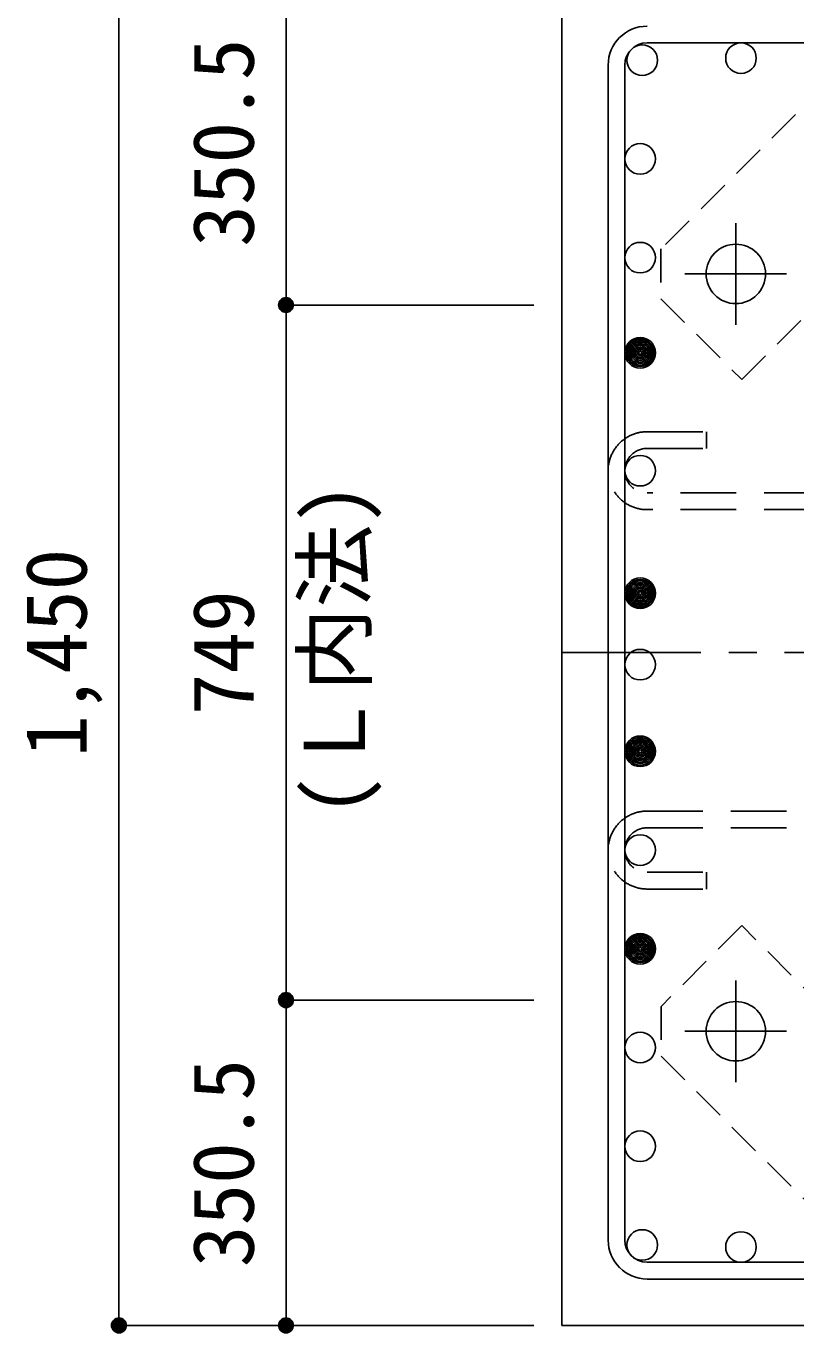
# Model space of a CAD drawing. Units: millimetres at full size, sheet at 1:30. Extents: x -5973 to 5954, y -4195 to 4201.
# Drawn here: x -750 to 80, y -2408 to -1000 of the extents above; entities that cross this region are included whole.
import ezdxf
from ezdxf.enums import TextEntityAlignment as Align

# ---------------------------------------------------------------- set-up
doc = ezdxf.new("R2010")
doc.units = ezdxf.units.MM
doc.header["$LTSCALE"] = 30
doc.header["$PDMODE"] = 32
doc.header["$PDSIZE"] = 15
for name, pattern in [('CHAIN1', [8, 5, -1, 1, -1]), ('DASHED1', [1.8, 1.2, -0.6]), ('DASHED2', [3, 2, -1])]:
    doc.linetypes.add(name, pattern=pattern)
for name, color, linetype in [('0-1_躯体線', 2, 'Continuous'), ('0-2_アンカーボルト', 4, 'CHAIN1'), ('0-3_立上り筋', 4, 'Continuous'), ('0-4_フープ筋', 7, 'Continuous'), ('0-7_文字', 4, 'Continuous'), ('0-9_プレート', 4, 'DASHED1'), ('0-C', 7, 'DASHED2'), ('0-D_寸法', 4, 'Continuous')]:
    doc.layers.add(name, color=color, linetype=linetype)
doc.styles.add('ＭＳ ゴシック', font='')
doc.styles.get('ＭＳ ゴシック').set_extended_font_data('MS Gothic')

msp = doc.modelspace()

# ---------------------------------------------------------------- linework, layer by layer
at = {"layer": '0-1_躯体線'}
for p, q in [((-172.56, -949.89), (-172.56, -2399.89)), ((-172.56, -2399.89), (237.94, -2399.89))]:
    msp.add_line(p, q, dxfattribs=at)
at = {"layer": '0-2_アンカーボルト'}
for p, q in [((14.94, -1321.6), (14.94, -1212.1)), ((-39.87, -1266.89), (69.63, -1266.89)), ((14.94, -2137.7), (14.94, -2028.2)), ((69.64, -2082.89), (-39.86, -2082.89))]:
    msp.add_line(p, q, dxfattribs=at)
at = {"layer": '0-2_アンカーボルト', "color": 3, "linetype": 'Continuous'}
for centre in [(14.94, -1266.89), (14.94, -2082.89)]:
    msp.add_circle(centre, 32, dxfattribs=at)
at = {"layer": '0-3_立上り筋', "color": 3}
for centre in [(-85.87, -1036.59), (20.52, -1034.39), (-88.06, -1142.98), (-88.06, -1249.36), (-88.06, -1351.89), (-88.06, -1478.89), (-88.06, -1610.89), (-88.06, -1687.89), (-88.06, -1781.28), (-88.06, -1887.66), (-88.06, -1994.05), (-88.06, -2100.43), (-88.06, -2206.81), (-85.87, -2313.2), (20.52, -2315.39)]:
    msp.add_circle(centre, 16.5, dxfattribs=at)
at = {"layer": '0-3_立上り筋'}
for centre, radius in [((-88.06, -1351.89), 14.85), ((-88.06, -1351.89), 13.2), ((-88.06, -1351.89), 11.55), ((-88.06, -1351.89), 9.9), ((-88.06, -1351.89), 8.25), ((-88.06, -1351.89), 6.6), ((-88.06, -1351.89), 4.95), ((-88.06, -1351.89), 3.3), ((-88.06, -1351.89), 1.65), ((-88.06, -1610.89), 14.85), ((-88.06, -1610.89), 13.2), ((-88.06, -1610.89), 11.55), ((-88.06, -1610.89), 9.9), ((-88.06, -1610.89), 8.25), ((-88.06, -1610.89), 6.6), ((-88.06, -1610.89), 4.95), ((-88.06, -1610.89), 3.3), ((-88.06, -1610.89), 1.65), ((-88.06, -1781.28), 14.85), ((-88.06, -1781.28), 13.2), ((-88.06, -1781.28), 11.55), ((-88.06, -1781.28), 9.9), ((-88.06, -1781.28), 8.25), ((-88.06, -1781.28), 6.6), ((-88.06, -1781.28), 4.95), ((-88.06, -1781.28), 3.3), ((-88.06, -1781.28), 1.65), ((-88.06, -1994.05), 14.85), ((-88.06, -1994.05), 13.2), ((-88.06, -1994.05), 11.55), ((-88.06, -1994.05), 9.9), ((-88.06, -1994.05), 8.25), ((-88.06, -1994.05), 6.6), ((-88.06, -1994.05), 4.95), ((-88.06, -1994.05), 3.3), ((-88.06, -1994.05), 1.65)]:
    msp.add_circle(centre, radius, dxfattribs=at)
at = {"layer": '0-4_フープ筋'}
for p, q in [((-80.56, -1017.89), (1185.44, -1017.89)), ((-122.56, -1041.89), (-122.56, -2307.89)), ((-104.56, -1041.89), (-104.56, -2307.89)), ((-80.56, -2331.89), (1185.44, -2331.89)), ((-80.56, -2349.89), (1185.44, -2349.89))]:
    msp.add_line(p, q, dxfattribs=at)
for centre, radius, start, end in [((-80.56, -1041.89), 42, 90, 180), ((-80.56, -1041.89), 24, 90, 180), ((-80.56, -2307.89), 42, 180, 270), ((-80.56, -2307.89), 24, 180, 270)]:
    msp.add_arc(centre, radius, start, end, dxfattribs=at)
at = {"layer": '0-9_プレート'}
for p, q in [((117.54, -1056.89), (-65.66, -1239.99)), ((-65.66, -1239.99), (-65.66, -1293.69)), ((-65.66, -1293.69), (21.34, -1380.69)), ((21.34, -1380.69), (112.94, -1289.09)), ((21.34, -1969.09), (-65.56, -2056.09)), ((112.94, -2060.69), (21.34, -1969.09)), ((-65.56, -2056.09), (-65.56, -2109.79)), ((-65.56, -2109.79), (117.54, -2293))]:
    msp.add_line(p, q, dxfattribs=at)
at = {"layer": '0-C'}
for p, q in [((-80.56, -1454.89), (-16.56, -1454.89)), ((1185.44, -1502.89), (-80.56, -1502.89)), ((1185.44, -1520.89), (-80.56, -1520.89)), ((-80.56, -1845.66), (1185.44, -1845.66)), ((-80.56, -1863.66), (1185.44, -1863.66)), ((-80.56, -1911.66), (-16.56, -1911.66)), ((-16.56, -1929.66), (-16.56, -1911.66)), ((-80.56, -1929.66), (-16.56, -1929.66))]:
    msp.add_line(p, q, dxfattribs=at)
msp.add_lwpolyline([(-80.56, -1436.89), (-16.56, -1436.89), (-16.56, -1454.89)], dxfattribs=at)
for centre, radius in [((-80.56, -1478.89), 42), ((-80.56, -1478.89), 24), ((-80.56, -1887.66), 42), ((-80.56, -1887.66), 24)]:
    msp.add_arc(centre, radius, 90, 270, dxfattribs=at)
at = {"layer": '0-D_寸法'}
for p, q in [((-649.6, -2399.89), (-649.6, -949.89)), ((-469.6, -949.89), (-469.6, -1300.39)), ((-469.6, -1300.39), (-202.56, -1300.39)), ((-469.6, -1300.39), (-469.6, -2049.39)), ((-469.6, -2049.39), (-202.56, -2049.39)), ((-469.6, -2049.39), (-469.6, -2399.89)), ((-649.6, -2399.89), (-469.6, -2399.89)), ((-469.6, -2399.89), (-202.56, -2399.89)), ((-469.6, -2399.89), (-202.56, -2399.89))]:
    msp.add_line(p, q, dxfattribs=at)
at = {"layer": '0-D_寸法', "linetype": 'CHAIN1'}
msp.add_line((-172.56, -1674.89), (1277.44, -1674.89), dxfattribs=at)
at = {"layer": '0-D_寸法'}
for centre, radius in [((-469.6, -1300.39), 8), ((-469.6, -1300.39), 7.2), ((-469.6, -1300.39), 6.4), ((-469.6, -1300.39), 5.6), ((-469.6, -1300.39), 4.8), ((-469.6, -1300.39), 4), ((-469.6, -1300.39), 3.2), ((-469.6, -1300.39), 2.4), ((-469.6, -1300.39), 1.6), ((-469.6, -1300.39), 0.8), ((-469.6, -2049.39), 8), ((-469.6, -2049.39), 7.2), ((-469.6, -2049.39), 6.4), ((-469.6, -2049.39), 5.6), ((-469.6, -2049.39), 4.8), ((-469.6, -2049.39), 4), ((-469.6, -2049.39), 3.2), ((-469.6, -2049.39), 2.4), ((-469.6, -2049.39), 1.6), ((-469.6, -2049.39), 0.8), ((-649.6, -2399.89), 8), ((-649.6, -2399.89), 7.2), ((-649.6, -2399.89), 6.4), ((-469.6, -2399.89), 8), ((-469.6, -2399.89), 7.2), ((-469.6, -2399.89), 6.4), ((-649.6, -2399.89), 5.6), ((-649.6, -2399.89), 4.8), ((-649.6, -2399.89), 4), ((-649.6, -2399.89), 3.2), ((-649.6, -2399.89), 2.4), ((-649.6, -2399.89), 1.6), ((-649.6, -2399.89), 0.8), ((-469.6, -2399.89), 5.6), ((-469.6, -2399.89), 4.8), ((-469.6, -2399.89), 4), ((-469.6, -2399.89), 3.2), ((-469.6, -2399.89), 2.4), ((-469.6, -2399.89), 1.6), ((-469.6, -2399.89), 0.8)]:
    msp.add_circle(centre, radius, dxfattribs=at)
at = {"layer": '0-D_寸法', "color": 7}
for p in [(-469.6, -1300.39), (-469.6, -2049.39), (-649.6, -2399.89), (-469.6, -2399.89)]:
    msp.add_point(p, dxfattribs=at)

# ---------------------------------------------------------------- texts
at = {"layer": '0-7_文字', "style": 'ＭＳ ゴシック'}
msp.add_text('(Ｌ内法)', height=65.98, rotation=90, dxfattribs=at).set_placement((-364.55, -1851.49), align=Align.BOTTOM_LEFT)
at = {"layer": '0-D_寸法', "style": 'ＭＳ ゴシック'}
for s, p in [('350.5', (-484.6, -1237.64)), ('1,450', (-664.6, -1787.39)), ('749', (-484.6, -1742.39)), ('350.5', (-484.6, -2337.14))]:
    msp.add_text(s, height=65.98, rotation=90, dxfattribs=at).set_placement(p, align=Align.BOTTOM_LEFT)

doc.saveas('drawing.dxf')
